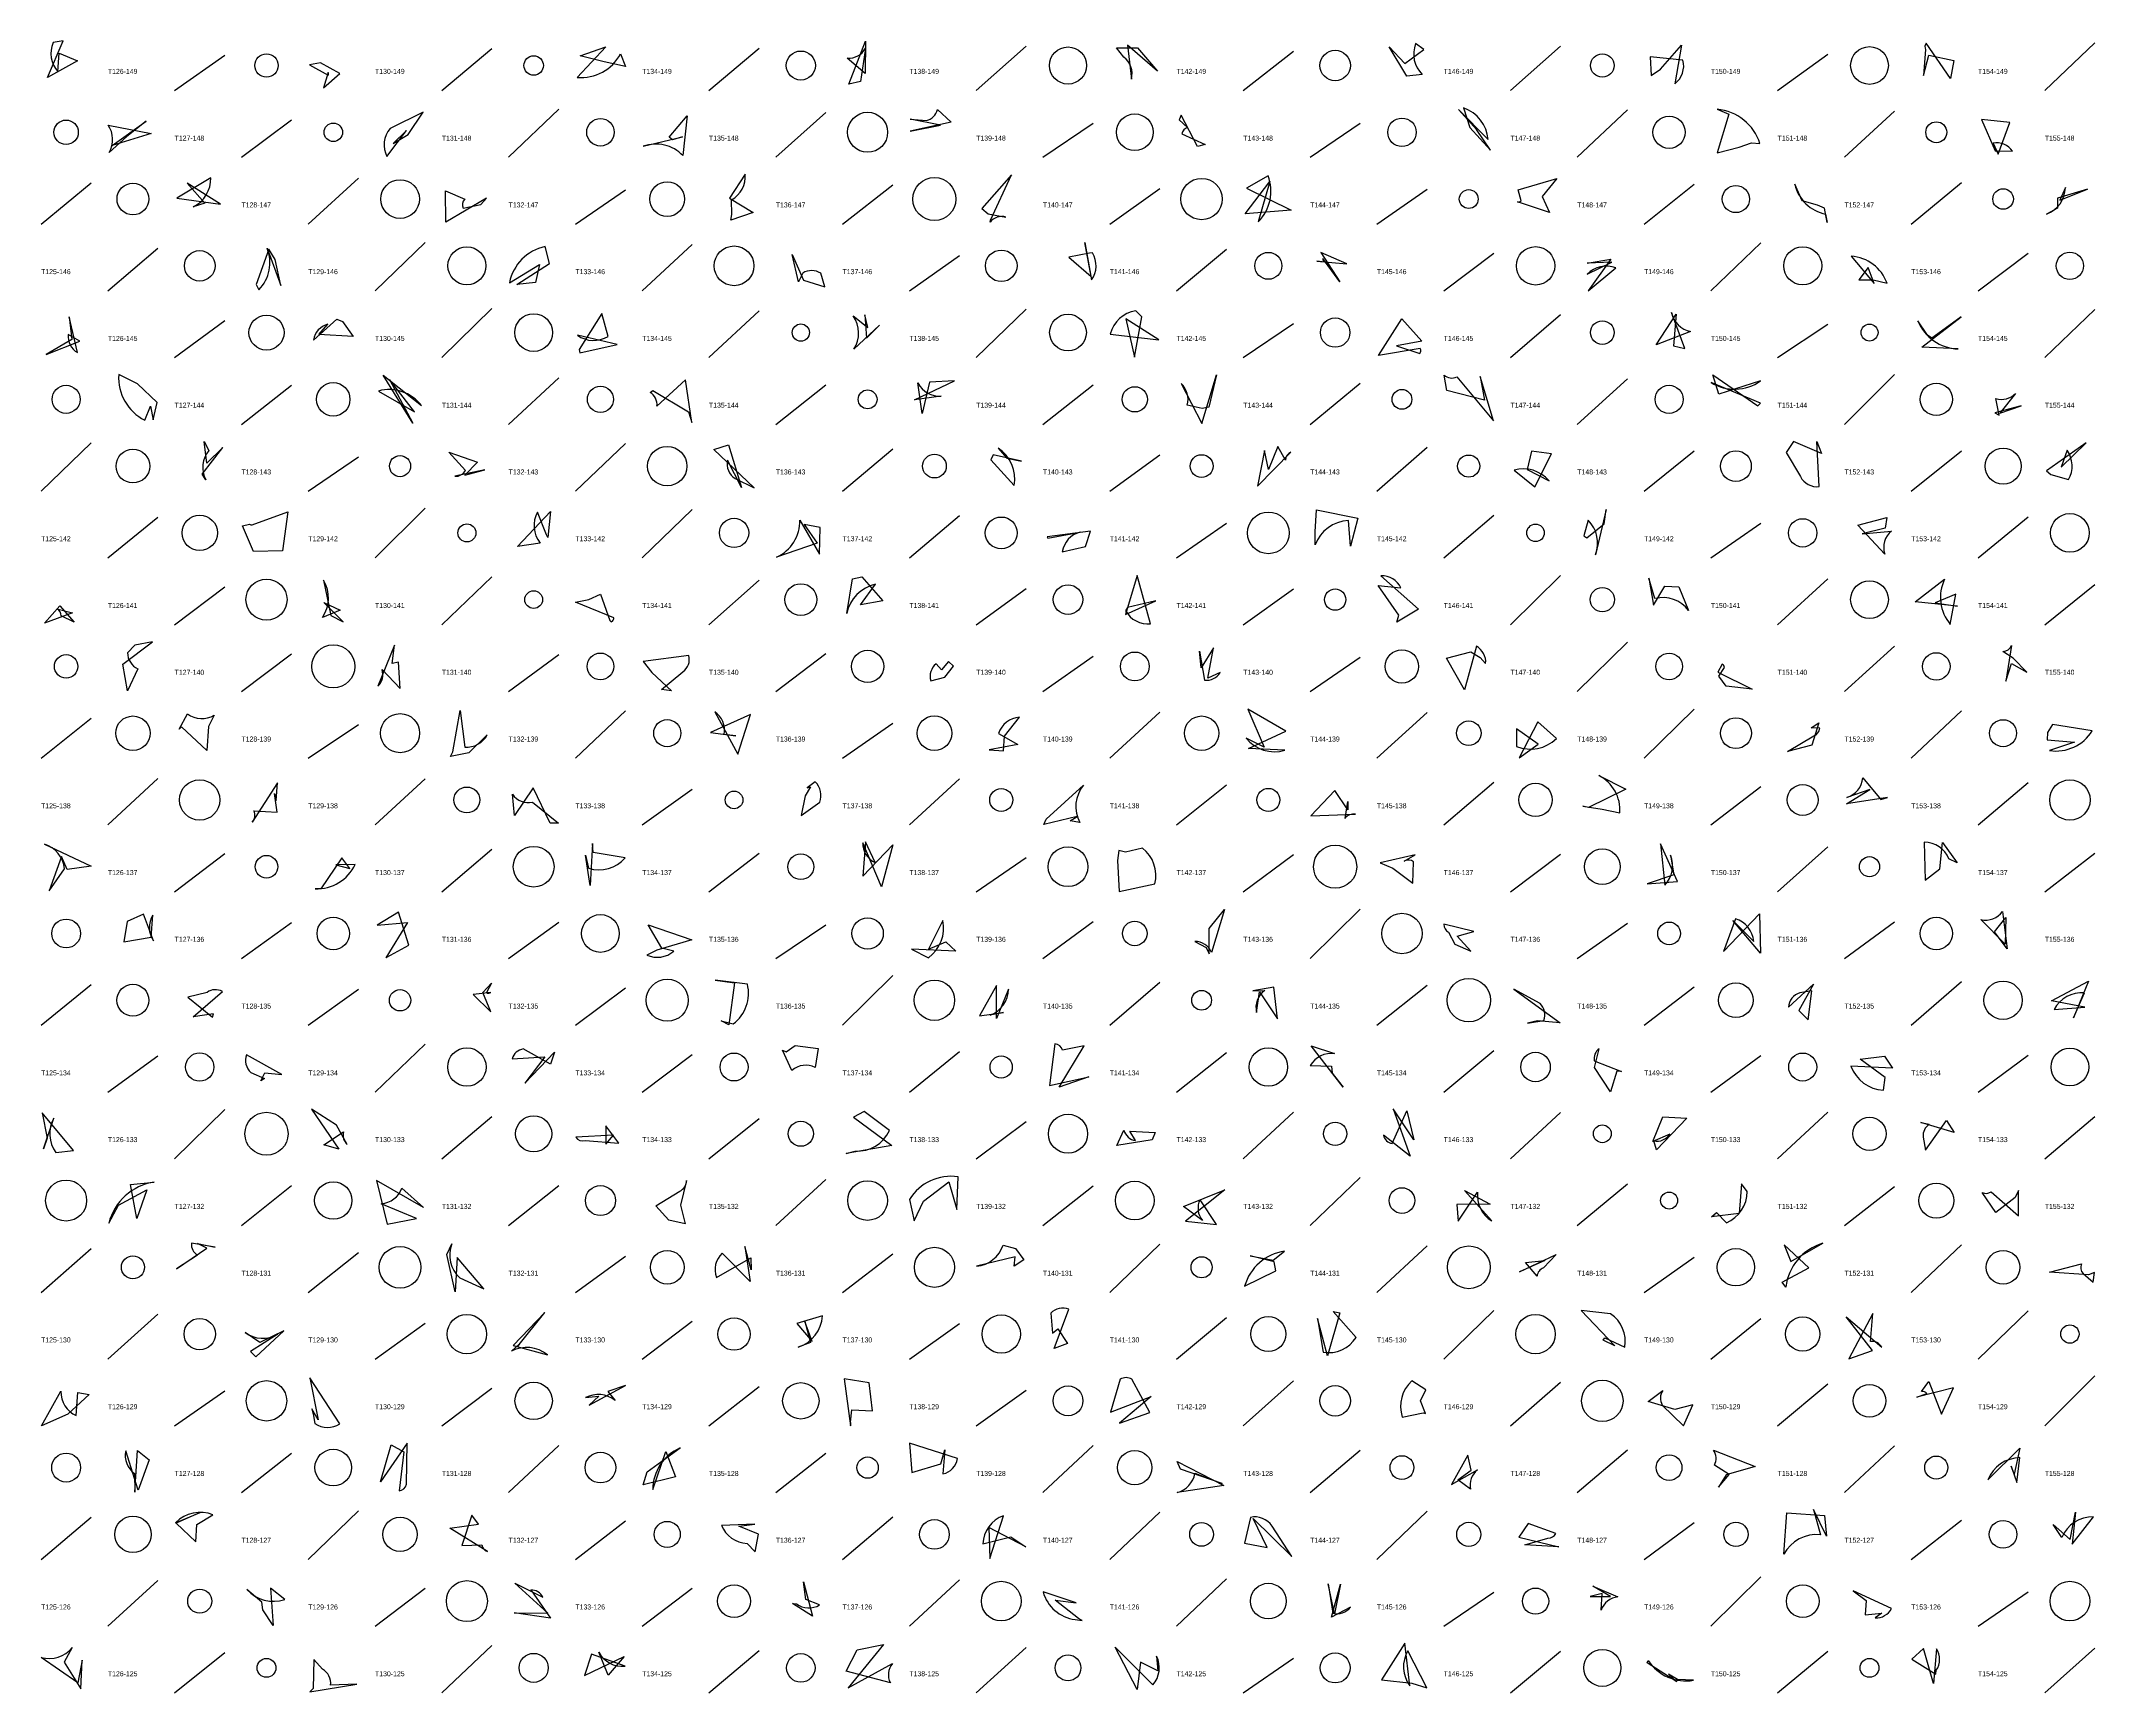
# Model space of a CAD drawing. Header units: millimetres. Extents: x -1 to 9990, y 0 to 15990.
# Drawn here: x 5000 to 6230, y 5000 to 5990 of the extents above; entities that cross this region are included whole.
import ezdxf

# ---------------------------------------------------------------- set-up
doc = ezdxf.new("R2010")
doc.units = ezdxf.units.MM
doc.layers.add('TEXT', color=3, linetype='Continuous')
doc.layers.add('WALL', color=1, linetype='Continuous')

msp = doc.modelspace()

# ---------------------------------------------------------------- linework, layer by layer
for points in [[(5003.9, 5967.8), (5013.2, 5989.7), (5007.3, 5988.7, 0.3), (5010, 5971.4), (5010.8, 5982.3), (5021.8, 5977.8)], [(5322.9, 5980.8), (5338.3, 5986.2), (5321.1, 5967.9, 0.3), (5347, 5981.9), (5349.9, 5974.4), (5337.3, 5977.3)], [(5493.8, 5989.6), (5493.6, 5970.3), (5482.8, 5979.5, 0.3), (5493.7, 5985.3), (5490.8, 5965.5), (5483.7, 5963.9)], [(5668.6, 5971.6), (5650.7, 5987.2), (5653, 5966.9, 0.3), (5648.4, 5980), (5644.1, 5985.6), (5656.7, 5985.6)], [(5816.8, 5976.3), (5828.1, 5984.6), (5823.2, 5988.1, 0.3), (5827.1, 5969.6), (5818, 5968.6), (5807.3, 5986.1)], [(5969.9, 5972.8), (5982.5, 5987.2), (5978.4, 5964, 0.3), (5983.3, 5978.3), (5963.6, 5980.2), (5964.2, 5969.1)], [(6145.6, 5978), (6143.5, 5967.2), (6129, 5988.4, 0.3), (6128.6, 5984.5), (6127.3, 5969.1), (6130.6, 5981.3)], [(5167.3, 5976.6), (5160.7, 5975.4), (5171.9, 5969.3, 0.3), (5171.9, 5970.9), (5169.2, 5961.6), (5178.9, 5970.2)], [(5062.9, 5941.7), (5051.3, 5932.4), (5040.7, 5922.9, 0.3), (5040.1, 5939.3), (5066, 5934.2), (5042.6, 5927)], [(5219.8, 5933.7), (5228.8, 5947.1), (5209, 5937.3, 0.3), (5207.1, 5920.5), (5218.9, 5936), (5210.8, 5928.3)], [(5376.1, 5932.1), (5386.9, 5944.9), (5384.4, 5921, 0.3), (5360.6, 5926.6), (5384.1, 5932.3), (5378.2, 5930.4)], [(5538.7, 5939.3), (5520.4, 5942.9), (5530.2, 5942.1, 0.3), (5536.8, 5948.6), (5545.1, 5941), (5520.5, 5935.7)], [(5682.7, 5945.3), (5681.6, 5942.4), (5686.6, 5937.9, 0.3), (5683.2, 5934), (5697.2, 5927.7), (5692.6, 5926.4)], [(5859.6, 5936.6), (5848.9, 5948.6), (5866.6, 5930.7, 0.3), (5851.9, 5949.6), (5855.6, 5937.9), (5868.1, 5924.2)], [(6017, 5926), (6024.4, 5928.7), (6029.4, 5928.2, 0.3), (6003.8, 5948.8), (6010.7, 5945.8), (6003.8, 5922.7)], [(6162.1, 5942.7), (6170.3, 5923.8), (6180.6, 5923.6, 0.3), (6169, 5928.5), (6172, 5921.9), (6179.1, 5940.8)], [(5087.4, 5904.5), (5098, 5892.6), (5091.1, 5890.4, 0.3), (5101.6, 5907.8), (5081.3, 5895.5), (5107.4, 5892)], [(5413.1, 5882.4), (5413.7, 5885.8), (5413.4, 5894.5, 0.3), (5421.7, 5909.9), (5412.3, 5895.5), (5426.5, 5886.9)], [(5563.3, 5889.3), (5567.2, 5886.1), (5577.8, 5884.2, 0.3), (5568.3, 5881.2), (5568.6, 5882.3), (5581.2, 5909.5)], [(5721.2, 5886.2), (5735.9, 5905.5), (5728.9, 5881.4, 0.3), (5734.8, 5909), (5721.8, 5901.6), (5748.6, 5888.3)], [(5899, 5896.6), (5903.3, 5886.9), (5884.1, 5893.3, 0.3), (5886.3, 5894), (5884.6, 5900.6), (5907.8, 5907.4)], [(5242.3, 5881.2), (5242.1, 5899.9), (5253.7, 5894.9, 0.3), (5252.7, 5889.6), (5263.3, 5891.8), (5266.7, 5895.6)], [(6063.8, 5891.4), (6054.6, 5893.9), (6050.3, 5903.9, 0.3), (6068.7, 5886), (6069.6, 5881), (6068, 5889.5)], [(6207.5, 5895.6), (6207.6, 5889.5), (6201.1, 5885.9, 0.3), (6212.3, 5901.9), (6209, 5894.3), (6225.5, 5901)], [(5628.9, 5848.5), (5625.1, 5868.9), (5629.1, 5846.6, 0.3), (5629.7, 5862.7), (5627.8, 5862.6), (5615.4, 5860.2)], [(5136.4, 5865), (5128.8, 5843.9), (5130.5, 5840.7, 0.3), (5135.3, 5865.5), (5143.6, 5843.2), (5140.2, 5858.8)], [(5285, 5843.8), (5304.5, 5856.3), (5301.9, 5866.5, 0.3), (5280.5, 5844.9), (5298.5, 5855.8), (5296.1, 5845.1)], [(5456.6, 5846.5), (5469.3, 5842.5), (5466.9, 5850.5, 0.3), (5456.1, 5850.6), (5453.7, 5845.5), (5449.8, 5861.7)], [(5766.5, 5863), (5777.8, 5845.4), (5767.6, 5859.3, 0.3), (5768.9, 5857.1), (5764, 5857.7), (5781.9, 5856.2)], [(5940.1, 5859), (5926.6, 5840.1), (5943.1, 5853.8, 0.3), (5925.9, 5850), (5940.7, 5857.1), (5926, 5856.5)], [(6088.7, 5846.6), (6097.1, 5846.7), (6105.5, 5844.6, 0.3), (6084.1, 5860.7), (6097.7, 5844.4), (6094.2, 5854)], [(5003.1, 5801.9), (5023.3, 5809.8), (5016.2, 5813.9, 0.3), (5021.8, 5803), (5016.8, 5824.4), (5018.4, 5810.8)], [(5186.9, 5812.7), (5166.4, 5813.9), (5171.8, 5820, 0.3), (5163.1, 5810.5), (5177.1, 5823.1), (5180.6, 5821.7)], [(5322.7, 5802.8), (5345.1, 5807.8), (5321.2, 5813.4, 0.3), (5339.6, 5812.7), (5335.8, 5826.5), (5322.2, 5804.8)], [(5494.4, 5811.7), (5502.2, 5819.4), (5486.8, 5805.1, 0.3), (5486.4, 5825), (5495.1, 5818.1), (5493.3, 5825.7)], [(5654.8, 5800.2), (5659.3, 5824.5), (5655.6, 5828.1, 0.3), (5640.3, 5814.1), (5669.3, 5810.6), (5649.7, 5823.3)], [(5826.9, 5809.9), (5811.7, 5807), (5825.8, 5802.5, 0.3), (5826, 5805.4), (5800.9, 5801.2), (5814.9, 5823.2)], [(5977.7, 5807), (5984.5, 5805.5), (5976.4, 5827, 0.3), (5987.9, 5815.6), (5967.2, 5807.6), (5979.2, 5826.1)], [(6132.4, 5811.6), (6129.7, 5813.4), (6124, 5822.1, 0.3), (6148.1, 5805.2), (6126.4, 5806.3), (6149.9, 5824.5)], [(5069.6, 5773.1), (5057.7, 5784.2), (5046.5, 5789.8, 0.3), (5062.1, 5762.5), (5065.6, 5771), (5067.2, 5762.8)], [(5222.6, 5760.7), (5204.8, 5789.5), (5227.8, 5771.4, 0.3), (5202, 5780), (5223.7, 5767.5), (5208.7, 5786.9)], [(5389.8, 5761.1), (5385.9, 5786.7), (5368.8, 5770.9, 0.3), (5364.7, 5779.2), (5366.3, 5780.3), (5387.7, 5767.5)], [(5532.1, 5785.2), (5527.6, 5766.6), (5525.1, 5784.8, 0.3), (5539.1, 5776.9), (5523.1, 5774.8), (5547, 5786.1)], [(5699.4, 5770.3), (5695.4, 5769.6), (5686.3, 5771.5, 0.3), (5682.7, 5784.5), (5695.1, 5760.5), (5703.9, 5789.6)], [(5864.4, 5774.5), (5841.8, 5780.3), (5840.2, 5789.5, 0.3), (5847.9, 5788.5), (5869.9, 5762.1), (5861.8, 5788.7)], [(6028.1, 5771.1), (6029.7, 5772.7), (6000.1, 5785.1, 0.3), (6029.7, 5786), (6004.8, 5778.1), (6001.2, 5789.7)], [(6170.1, 5767), (6172.7, 5765.5), (6170.6, 5775.6, 0.3), (6182.5, 5778.6), (6173, 5766.7), (6185.9, 5771.2)], [(5099.3, 5736.8), (5097.6, 5749.8), (5100.4, 5744.4, 0.3), (5098.6, 5726.8), (5096.4, 5730.1), (5108.9, 5746.1)], [(5411.7, 5747.8), (5419.5, 5722.2), (5411, 5738.6, 0.3), (5415.6, 5727.5), (5427, 5721.9), (5402.8, 5744.9)], [(5570.2, 5741.7), (5568.8, 5738.7), (5582.8, 5723.4, 0.3), (5573.1, 5745.8), (5578.4, 5739.7), (5587.2, 5737.9)], [(5732.6, 5744.3), (5728.4, 5723), (5748.5, 5743.3, 0.3), (5745.2, 5738.6), (5740.6, 5746.7), (5735.1, 5733)], [(6049.4, 5749.8), (6045, 5743.1), (6053.6, 5728.7, 0.3), (6064.9, 5722.7), (6063.5, 5749.8), (6066.3, 5742.5)], [(6201.1, 5732.1), (6203.6, 5729.9), (6214.1, 5726.9, 0.3), (6213.3, 5744.5), (6209.7, 5734.3), (6224.7, 5748.9)], [(5253.7, 5729.5), (5265.8, 5732.8), (5247.8, 5728.9, 0.3), (5254.1, 5732.4), (5244.2, 5743.3), (5261.3, 5737.4)], [(5892.5, 5743.9), (5890, 5732.9), (5903.1, 5726.2, 0.3), (5882.2, 5732.5), (5894.5, 5722.6), (5904.6, 5742.4)], [(5127.2, 5683.8), (5120.7, 5699.3), (5124.9, 5700.3, 0.3), (5126.5, 5699.9), (5147.7, 5707.7), (5144.5, 5684.2)], [(5303.5, 5692.2), (5302.6, 5693.8), (5297.3, 5707.5, 0.3), (5298.8, 5688.9), (5285.3, 5686.9), (5305.1, 5707.9)], [(5788.6, 5703.8), (5784.2, 5687), (5782.9, 5702.4, 0.3), (5763, 5687.8), (5763, 5695.6), (5763.8, 5708.9)], [(5936.1, 5700.4), (5937.2, 5709.1), (5930.9, 5681.9, 0.3), (5926.5, 5702.6), (5923.9, 5693.3), (5925.7, 5692.1)], [(5456.9, 5700), (5464.7, 5688.9), (5440.4, 5680.4, 0.3), (5454.4, 5702.7), (5466.1, 5682.2), (5466.6, 5698.2)], [(5602.5, 5692.7), (5603, 5691.8), (5622.2, 5695.4, 0.3), (5611.6, 5683.7), (5625.5, 5686.8), (5628.4, 5696.1)], [(6104.4, 5697.9), (6090.6, 5694.4), (6108.1, 5696.1, 0.3), (6104.1, 5682.3), (6088, 5699.7), (6105.3, 5704.2)], [(5169.4, 5653.3), (5179.1, 5648.7), (5168.5, 5644.3, 0.3), (5169.1, 5666.6), (5173.5, 5645.6), (5181, 5641.8)], [(5335.1, 5658.3), (5340.6, 5642.6), (5341.5, 5641.7, 0.3), (5343.1, 5644.2), (5320, 5653.4), (5328, 5655.1)], [(5504.2, 5654.2), (5490.7, 5651.8), (5499.8, 5664.2, 0.3), (5482.5, 5646.6), (5485.9, 5667.5), (5491.6, 5668.7)], [(5667.7, 5654.3), (5650.6, 5650.2), (5649.5, 5648.3, 0.3), (5664.4, 5640.6), (5656.5, 5669.5), (5649.5, 5646.1)], [(5813.2, 5645.7), (5800.7, 5663.4), (5814.4, 5662, 0.3), (5802.4, 5669.3), (5824.9, 5649.2), (5812, 5641.6)], [(5972.4, 5663.1), (5980.9, 5662.7), (5986.6, 5648.5, 0.3), (5966.5, 5655.7), (5962.8, 5667.8), (5965.6, 5651.6)], [(6147.7, 5651.1), (6122.3, 5653.7), (6140, 5667.3, 0.3), (6143.4, 5640.2), (6146.8, 5658.2), (6134.4, 5653.1)], [(5011.2, 5651.2), (5019.9, 5641.6), (5012, 5645.3, 0.3), (5009.5, 5649.5), (5018.9, 5647.1), (5002.1, 5641)], [(5066.7, 5629.8), (5056.1, 5627.8), (5051.8, 5623.2, 0.3), (5058, 5613.6), (5051.8, 5600.4), (5049, 5616.4)], [(5210.2, 5616.7), (5211.7, 5627.8), (5201.7, 5603.2, 0.3), (5204.2, 5613.1), (5215.1, 5601.8), (5214, 5617.6)], [(5377.5, 5600.4), (5371.6, 5601.1), (5384.4, 5611.8, 0.3), (5388, 5621.5), (5360.5, 5618), (5365.8, 5611.4)], [(5694.7, 5614.2), (5693.8, 5624.2), (5696.7, 5606.8, 0.3), (5706.2, 5611.4), (5698.8, 5607.9), (5702.1, 5626.1)], [(5856.2, 5623.7), (5861.9, 5620.3), (5865.1, 5616.7, 0.3), (5859.6, 5627.1), (5852.5, 5601), (5841.6, 5619.9)], [(6189.2, 5611.5), (6181, 5619.9), (6174.9, 5624, 0.3), (6180.1, 5627.5), (6176.6, 5606.2), (6180.1, 5616.8)], [(5543.5, 5618), (5539.3, 5613), (5536, 5616.6, 0.3), (5532.8, 5606.3), (5541.2, 5608.5), (5546.5, 5615.2)], [(6009.2, 5603.1), (6004.7, 5609.2), (6008.2, 5614.4, 0.3), (6006.7, 5616.3), (6004.2, 5611.6), (6024.7, 5601.3)], [(5084, 5578.8), (5082.6, 5577.5), (5087.7, 5586.5, 0.3), (5103.7, 5585.8), (5100.2, 5579), (5099.3, 5564.6)], [(5246.6, 5563.9), (5250.9, 5588.6), (5253.8, 5566.7, 0.3), (5267.2, 5574), (5256.1, 5563.2), (5245.1, 5561)], [(5400.9, 5575.4), (5416, 5573.4), (5409.1, 5574.3, 0.3), (5403.4, 5587.8), (5417.3, 5562.4), (5424.9, 5586.2)], [(5576.4, 5564.4), (5576.9, 5573.3), (5585.9, 5584.6, 0.3), (5573.4, 5574.9), (5584.9, 5568.2), (5567.7, 5565)], [(5722.6, 5589.4), (5732.4, 5566.7), (5721.6, 5572, 0.3), (5744.9, 5564.8), (5723, 5565.9), (5745.5, 5576.3)], [(5896.5, 5568.5), (5883.6, 5577.6), (5883.6, 5567.1, 0.3), (5907.5, 5571.8), (5896.3, 5581.8), (5885.1, 5560.3)], [(6060.5, 5567.8), (6045.8, 5564), (6061.6, 5573.4, 0.3), (6065.2, 5578), (6060, 5578.2), (6064.6, 5581.1)], [(6201.4, 5571), (6217.8, 5569.6), (6202.8, 5564.6, 0.3), (6228.4, 5576.4), (6204.5, 5580.1), (6201.5, 5575.5)], [(5923.4, 5531.3), (5934.9, 5529.4), (5945.5, 5527.2, 0.3), (5933, 5549.6), (5949.1, 5541.5), (5926.7, 5530.5)], [(6081.3, 5532.7), (6095.1, 5541.2), (6081.5, 5536.5, 0.3), (6091, 5548.2), (6101.8, 5535.3), (6105.7, 5536.5)], [(5140.7, 5534.7), (5141.6, 5545.3), (5126.4, 5521.7, 0.3), (5127.5, 5528.5), (5141.4, 5527.7), (5139.7, 5538.9)], [(5294.7, 5542.2), (5283.5, 5525.6), (5282.3, 5538.4, 0.3), (5294.3, 5533.6), (5309.8, 5521.1), (5304.9, 5521)], [(5457.6, 5537.5), (5455.2, 5525.6), (5466.3, 5533.7, 0.3), (5463.6, 5545.8), (5458.8, 5542.2), (5460.7, 5542.9)], [(5600.5, 5520.2), (5602, 5523.4), (5624.3, 5543.9, 0.3), (5622, 5521.5), (5616.2, 5522.5), (5620.5, 5525)], [(5774.8, 5540.6), (5760.4, 5525.4), (5787.2, 5526.4, 0.3), (5780.9, 5523.9), (5782.5, 5534.1), (5782.6, 5529.1)], [(5012.2, 5501.2), (5004.9, 5480.6), (5014.1, 5493.7, 0.3), (5002, 5508.5), (5029.9, 5495.3), (5015.7, 5493.4)], [(5180.1, 5500.3), (5167.6, 5481.8), (5164.1, 5481.7, 0.3), (5188.1, 5496.4), (5176.6, 5496.2), (5185, 5494)], [(5328.9, 5483.8), (5326, 5501.9), (5327.9, 5494.1, 0.3), (5349.8, 5500.3), (5330.7, 5503.5), (5330.3, 5508.9)], [(5510, 5508.2), (5503.3, 5482.9), (5492.1, 5509.4, 0.3), (5499.5, 5497.5), (5493.8, 5509.9), (5492.1, 5489.3)], [(5644.6, 5498.8), (5645.6, 5480.1), (5667, 5484.8, 0.3), (5659.6, 5506.1), (5649.4, 5503.8), (5645.4, 5504.7)], [(5809.6, 5494.2), (5821.5, 5485.2), (5822, 5497.9, 0.3), (5816.4, 5498.4), (5822.9, 5502.1), (5801.9, 5497.3)], [(5980, 5486.1), (5969.8, 5508.7), (5972.5, 5484, 0.3), (5975.8, 5501.9), (5977.9, 5490.1), (5961.9, 5484.8)], [(6138.8, 5509.5), (6147.5, 5497.4), (6142.6, 5499.8, 0.3), (6127.8, 5509.7), (6128.4, 5486.9), (6137.2, 5493.8)], [(5049.6, 5449.9), (5065.9, 5452.8), (5067, 5466, 0.3), (5067.3, 5450.6), (5061.4, 5466.6), (5051.6, 5462.2)], [(5201.2, 5459.9), (5219.5, 5461.6), (5206.4, 5440.5, 0.3), (5207, 5440.8), (5220.3, 5447.9), (5214.1, 5467.7)], [(5547.9, 5444.5), (5521.2, 5445.6), (5531.4, 5440.5, 0.3), (5540, 5462.8), (5531.4, 5445.5), (5541.9, 5450)], [(5699.6, 5458), (5708.7, 5469.3), (5701, 5443.7, 0.3), (5690.9, 5450.2), (5697.8, 5446.6), (5699.5, 5442.8)], [(6029.7, 5443.3), (6013.1, 5462.7), (6025.7, 5450.2, 0.3), (6014.8, 5463.8), (6007.5, 5444.3), (6029.2, 5466.8)], [(6176.7, 5464.6), (6176.2, 5448.6), (6161.7, 5463.3, 0.3), (6174.7, 5468.2), (6177.4, 5445.7), (6169.9, 5455.9)], [(5389.7, 5451.1), (5368.8, 5445), (5362.7, 5442.1, 0.3), (5378.9, 5444.5), (5371.8, 5446.2), (5363.6, 5460.2)], [(5848.1, 5453.3), (5858, 5456.2), (5840.1, 5460.5, 0.3), (5842.9, 5455.8), (5846.7, 5448.5), (5856.3, 5444.5)], [(5264.6, 5419.7), (5269.7, 5425.2), (5266.7, 5419.6, 0.3), (5269.4, 5419.7), (5258.7, 5418.4), (5269.4, 5408.1)], [(5411.8, 5400.2), (5407.2, 5402.6), (5414.5, 5400.8, 0.3), (5423, 5424.7), (5403.6, 5427), (5415.2, 5425.4)], [(6058.2, 5403.2), (6060.5, 5420.7), (6053.2, 5419.5, 0.3), (6046.5, 5410.8), (6061.4, 5424.6), (6052.6, 5408.8)], [(6226.2, 5426.4), (6217.2, 5404.5), (6223.7, 5419.5, 0.3), (6205.5, 5409.4), (6223.9, 5410.8), (6203.9, 5414.7)], [(5103.2, 5406.9), (5091.1, 5405), (5108.6, 5420.2, 0.3), (5099.4, 5419.7), (5087.8, 5416.8), (5102.6, 5404.9)], [(5562, 5405.7), (5576.4, 5407.7), (5568.3, 5406, 0.3), (5579.4, 5421.6), (5572.1, 5404), (5572.1, 5423.8)], [(5738.2, 5422.8), (5725.7, 5420.6), (5732.8, 5420.9, 0.3), (5727.9, 5407.6), (5729.6, 5420), (5740.4, 5403.9)], [(5896.1, 5402.7), (5890.1, 5401.3), (5899.9, 5402.9, 0.3), (5897.7, 5413), (5882, 5421.7), (5909.7, 5401.4)], [(5451.6, 5387.8), (5465.3, 5386.1), (5463.5, 5374.8, 0.3), (5449.7, 5373), (5444.1, 5385), (5446.3, 5384.1)], [(5609.7, 5363), (5624.6, 5387.6), (5611.7, 5385.1, 0.3), (5607.2, 5388.9), (5604, 5363.9), (5627.4, 5369.2)], [(5779.8, 5362.9), (5760.7, 5387.6), (5774.7, 5383, 0.3), (5760.1, 5375.9), (5772.8, 5375.6), (5773.2, 5371.4)], [(5134.1, 5371.5), (5144.1, 5370.6), (5123, 5382.3, 0.3), (5125.6, 5371.7), (5133.8, 5368.1), (5131.7, 5366.7)], [(5307.4, 5383.9), (5305.1, 5376.7), (5288.8, 5385.8, 0.3), (5282.2, 5379.9), (5301.7, 5381.1), (5289.8, 5365.4)], [(5939.9, 5360.1), (5930.4, 5374.7), (5933.1, 5385.9, 0.3), (5930.2, 5378.7), (5946.5, 5372.3), (5943.7, 5372.5)], [(6103.9, 5381.4), (6108.7, 5374.3), (6083.9, 5375.5, 0.3), (6103.3, 5361.1), (6104.3, 5368.8), (6089.4, 5379.7)], [(5003.7, 5332.4), (5001.5, 5326), (5007.7, 5344.4, 0.3), (5008.9, 5323.7), (5019.5, 5324.9), (5000.6, 5347.6)], [(5178.3, 5325.8), (5169.4, 5328.3), (5181.2, 5336.1, 0.3), (5183.4, 5328.5), (5177, 5340.2), (5161.9, 5349.7)], [(5338.2, 5328.7), (5342.9, 5334.2), (5320.2, 5332.9, 0.3), (5325.8, 5330.9), (5346.1, 5329.4), (5338.3, 5339.7)], [(5509.4, 5327.9), (5482.2, 5323.1), (5487.5, 5324.6, 0.3), (5508.1, 5336.9), (5493, 5348.4), (5486.6, 5345)], [(5809.7, 5350), (5820, 5321.5), (5803.9, 5334.1, 0.3), (5809.1, 5329.1), (5818, 5348.8), (5822.2, 5331.3)], [(5985.7, 5344.4), (5967.5, 5325.3), (5965.9, 5330.7, 0.3), (5975.5, 5334.8), (5965.2, 5330.3), (5971.2, 5345.1)], [(6145.8, 5335.7), (6125.8, 5341.8), (6130.8, 5340.7, 0.3), (6127.2, 5333), (6128.5, 5325.1), (6141.1, 5342.9)], [(5665.4, 5331.3), (5644.2, 5328), (5648.5, 5337.2, 0.3), (5655.5, 5330.9), (5652, 5336.5), (5667.3, 5335.7)], [(5057.3, 5284.3), (5053.5, 5304.7), (5067.8, 5306.1, 0.3), (5040.5, 5281.4), (5046.3, 5292.3), (5063.3, 5301.5)], [(5207.3, 5280.9), (5224.8, 5284.3), (5203.7, 5293.1, 0.3), (5216.1, 5302.5), (5229, 5290.9), (5200.8, 5307.1)], [(5376, 5283.2), (5368.2, 5291.8), (5382.5, 5300.6, 0.3), (5386.5, 5307.1), (5383, 5292.2), (5385.7, 5281.1)], [(5543.7, 5306.2), (5548.4, 5289.7), (5549.2, 5309.2, 0.3), (5520.1, 5295.7), (5522.8, 5282.9), (5528.5, 5294.6)], [(5685.3, 5282.6), (5703.9, 5280.7), (5694.1, 5295.5, 0.3), (5695.5, 5283.1), (5684.1, 5291.5), (5709, 5301.4)], [(6000.4, 5285.3), (6003.3, 5287.9), (6009.3, 5281.7, 0.3), (6021.8, 5300.4), (6018.3, 5305), (6017, 5287.3)], [(5847.9, 5292.6), (5848.6, 5282.6), (5860.3, 5300.1, 0.3), (5868.8, 5282.8), (5852.5, 5301), (5867.9, 5292.8)], [(6182.2, 5296.9), (6170.7, 5287.9), (6162.5, 5299.9, 0.3), (6167.8, 5300.2), (6184.3, 5285.9), (6184.3, 5301.1)], [(5093.6, 5269.2), (5104.2, 5267), (5090.1, 5269.5, 0.3), (5093.7, 5262.3), (5081.2, 5254), (5099.3, 5266.4)], [(5247.9, 5240.4), (5242.9, 5262.7), (5245.9, 5269.1, 0.3), (5250.7, 5248.6), (5265.2, 5242.2), (5249.1, 5260.9)], [(5421.5, 5267.5), (5424.7, 5246.4), (5407.9, 5263.4, 0.3), (5404.4, 5248.9), (5425, 5260.6), (5425.3, 5253.4)], [(5582.8, 5255.6), (5583.3, 5261.2), (5560.3, 5255.7, 0.3), (5576.1, 5268.2), (5583.6, 5266.3), (5588.6, 5259.5)], [(5724, 5261.9), (5737.9, 5259.2), (5744.7, 5264.6, 0.3), (5720.8, 5243.7), (5739.4, 5252.9), (5738.5, 5258.2)], [(6043.9, 5268.4), (6047.8, 5258.4), (6067, 5269.4, 0.3), (6044.9, 5243.1), (6042.7, 5246.1), (6058.6, 5254.6)], [(5885.4, 5252.3), (5907.4, 5262.6), (5899.8, 5254.6, 0.3), (5895.9, 5249.6), (5888.9, 5257.8), (5900.6, 5259.1)], [(6226.2, 5250.4), (6202.7, 5252.1), (6221.9, 5257, 0.3), (6222.9, 5251.3), (6228.9, 5246.1), (6229.7, 5251.8)], [(5301.6, 5228), (5282.7, 5208.2), (5303.2, 5202.6, 0.3), (5281.7, 5204.7), (5286.5, 5209.2), (5285.5, 5207.8)], [(5614.8, 5209.4), (5606.8, 5206.3), (5615.5, 5230, 0.3), (5604.7, 5227.5), (5605.7, 5215.5), (5608.9, 5218.2)], [(5770.4, 5201.9), (5764.5, 5224.4), (5767.9, 5204.1, 0.3), (5787.5, 5213), (5773.9, 5228.6), (5777.8, 5227.8)], [(5935.5, 5211.3), (5936.5, 5212.7), (5948.4, 5207.2, 0.3), (5939.9, 5227.1), (5922.3, 5229.2), (5942.4, 5208)], [(5145.4, 5216.9), (5131.1, 5209.9), (5122.2, 5215.9, 0.3), (5141.8, 5214.9), (5125.5, 5204.6), (5128.6, 5201.3)], [(5457.4, 5222.5), (5460.7, 5210), (5453.5, 5207.1, 0.3), (5468, 5226), (5452.6, 5221.4), (5461.7, 5210.5)], [(6096.8, 5205.1), (6081.1, 5225.3), (6102.3, 5207.2, 0.3), (6095.6, 5210.6), (6096.9, 5227.3), (6082.6, 5200.1)], [(5016, 5167), (5000.3, 5160.1), (5011.8, 5180.8, 0.3), (5021.1, 5166.2), (5022, 5179.9), (5028.8, 5178.7)], [(5162.2, 5170.3), (5162.9, 5167.3), (5163.9, 5161.4, 0.3), (5179, 5161.2), (5161, 5188.8), (5166, 5163.7)], [(5349.9, 5184.1), (5339.5, 5180.6), (5343.8, 5175.2, 0.3), (5326, 5176.9), (5334.1, 5177.8), (5328.2, 5172.4)], [(5496, 5185.8), (5481, 5188.2), (5484.7, 5160.1, 0.3), (5484.7, 5162.3), (5485.6, 5169.6), (5498, 5169.1)], [(5645.9, 5161.6), (5664.1, 5168.1), (5653.2, 5187.9, 0.3), (5646.3, 5187.9), (5640.4, 5168.3), (5664.9, 5177.5)], [(5826.2, 5175.1), (5829.2, 5181.5), (5821, 5187, 0.3), (5815.2, 5165.3), (5827.7, 5167.8), (5829, 5167.5)], [(5978.4, 5169.9), (5962.5, 5174.7), (5971.2, 5181.2, 0.3), (5970.9, 5172.5), (5983.7, 5160.1), (5989.2, 5172.6)], [(6145.4, 5182.8), (6123.3, 5177.2), (6129.4, 5179.3, 0.3), (6126.1, 5180.6), (6130.5, 5186.5), (6138.1, 5167)], [(5064.8, 5139.6), (5058.2, 5121.5), (5050.7, 5145, 0.3), (5055.9, 5131.5), (5056.2, 5120.2), (5057.8, 5145.2)], [(5209.7, 5148.6), (5217.2, 5144.5), (5214.4, 5121, 0.3), (5218.9, 5125), (5219.3, 5149.6), (5203.2, 5126.4)], [(5360.5, 5124.6), (5362.9, 5132.4), (5382.8, 5146.8, 0.3), (5366.3, 5121.8), (5374.1, 5144.7), (5379.9, 5129.5)], [(5538.9, 5137.2), (5541.2, 5145.7), (5540.1, 5131.2, 0.3), (5548.9, 5140.4), (5520.1, 5149.7), (5521.4, 5132)], [(5854.5, 5142.4), (5844.6, 5124.9), (5860.3, 5133.7, 0.3), (5856.1, 5122), (5848.4, 5127.6), (5856.4, 5133.5)], [(6004.5, 5123.2), (6011, 5130.8), (6002.1, 5136.5, 0.3), (6001.5, 5145.5), (6026.5, 5135.6), (6009.2, 5130.6)], [(6179.9, 5135.8), (6183.3, 5126), (6185.1, 5141, 0.3), (6165.9, 5127.7), (6185, 5146.6), (6181.7, 5131.1)], [(5680.3, 5138.6), (5708.3, 5124.3), (5680.3, 5120.1, 0.3), (5691, 5131.6), (5707.3, 5125.4), (5682.4, 5134.1)], [(5092.7, 5090.6), (5093.2, 5101), (5102.9, 5106.7, 0.3), (5080.6, 5102), (5095.3, 5108.2), (5080.9, 5101.7)], [(5258, 5106.6), (5252, 5088.3), (5263.9, 5088.8, 0.3), (5267.3, 5084.7), (5244.7, 5098.8), (5262, 5101.2)], [(5567.6, 5099.1), (5568.2, 5080.5), (5576.3, 5106.2, 0.3), (5564, 5089.3), (5580.8, 5093.5), (5589.7, 5087.5)], [(5725.9, 5104.5), (5749, 5081.7), (5737.2, 5100, 0.3), (5724.2, 5105.2), (5720.8, 5089.8), (5734.2, 5087.1)], [(6069.2, 5094), (6061.5, 5109.9), (6065.6, 5094.8, 0.3), (6043.7, 5083.1), (6045.4, 5108), (6068, 5106.4)], [(6218.3, 5108.4), (6216.3, 5089.1), (6229.1, 5105.6, 0.3), (6210.2, 5093.2), (6204.9, 5101), (6215.1, 5092)], [(5417.8, 5100), (5427.4, 5101.2), (5407.5, 5100.4, 0.3), (5422.8, 5089.6), (5427.6, 5084.5), (5429.7, 5095.2)], [(5909, 5087.6), (5888.6, 5088.7), (5902.4, 5092.8, 0.3), (5907.2, 5095.6), (5890.6, 5101.5), (5884.9, 5093.3)], [(5132.9, 5049.7), (5132.2, 5054.3), (5123.3, 5062, 0.3), (5145.9, 5056), (5137.4, 5062.8), (5139, 5040.5)], [(5303.4, 5047.7), (5283.7, 5065.8), (5300.5, 5057.3, 0.3), (5293.3, 5061.7), (5305.1, 5044.8), (5283.4, 5047.9)], [(5461.9, 5046), (5450, 5053.6), (5452.4, 5053.4, 0.3), (5466.2, 5052.7), (5457.9, 5056), (5456.5, 5066.6)], [(5607.4, 5055.6), (5619.9, 5054), (5600.1, 5060.5, 0.3), (5619.2, 5043.9), (5623.5, 5043.3), (5621.3, 5044.6)], [(5774.6, 5047.4), (5770.8, 5065.4), (5773.7, 5047.7, 0.3), (5784.1, 5051.4), (5772.8, 5045.4), (5778.1, 5065.1)], [(5939.8, 5057.7), (5929.3, 5063.9), (5944.3, 5057.5, 0.3), (5934.3, 5049.6), (5934.9, 5059.5), (5927.8, 5057.8)], [(6092.5, 5046.7), (6102.3, 5047.8), (6098.4, 5045, 0.3), (6108.1, 5050.5), (6085.2, 5061.1), (6093, 5055.3)], [(5024.6, 5019.7), (5022.1, 5006.1), (5000.1, 5021.3, 0.3), (5018.7, 5027.2), (5013.9, 5018.5), (5023.8, 5002.4)], [(5161, 5000.7), (5189.1, 5005.3), (5173.4, 5004.6, 0.3), (5168.5, 5014.3), (5163.3, 5020.1), (5162.9, 5002.6)], [(5349.1, 5021.8), (5339.7, 5010.7), (5334, 5024.5, 0.3), (5349.7, 5016), (5329.7, 5023.3), (5325.5, 5010.4)], [(5504.5, 5029.1), (5483.4, 5003.1), (5509.8, 5017.6, 0.3), (5508.6, 5006.1), (5482.2, 5013.1), (5488.8, 5025.9)], [(5656.4, 5002), (5643.3, 5027.4), (5665.8, 5004.8, 0.3), (5668.1, 5022.1), (5668.7, 5013.2), (5658.4, 5018.5)], [(5821, 5005.8), (5829.8, 5003), (5818.5, 5025.3, 0.3), (5819.7, 5004.3), (5816.7, 5029.8), (5802.8, 5007.9)], [(5979.6, 5006.6), (5961.9, 5018.1), (5962.5, 5019.5, 0.3), (5989.6, 5007.6), (5980.1, 5008), (5974.6, 5011.3)], [(6120.3, 5020.2), (6134.7, 5011.3), (6135, 5013.6, 0.3), (6135.1, 5026.5), (6133.3, 5005.7), (6127.4, 5026.7)]]:
    msp.add_lwpolyline(points, format="xyb", close=True)
for centre, radius in [((5135, 5975), 7.01), ((5295, 5975), 5.82), ((5455, 5975), 8.69), ((5615, 5975), 11.1), ((5775, 5975), 9.1), ((5935, 5975), 7.02), ((6095, 5975), 11.3), ((5015, 5935), 7.31), ((5335, 5935), 8.24), ((5495, 5935), 12), ((5655, 5935), 11), ((5815, 5935), 8.53), ((5975, 5935), 9.66), ((6135, 5935), 6.26), ((5175, 5935), 5.55), ((5055, 5895), 9.53), ((5215, 5895), 11.6), ((5375, 5895), 10.4), ((5535, 5895), 12.9), ((5695, 5895), 12.4), ((5855, 5895), 5.65), ((6015, 5895), 8.15), ((6175, 5895), 6.15), ((5095, 5855), 9.16), ((5255, 5855), 11.4), ((5415, 5855), 11.9), ((5575, 5855), 9.46), ((5735, 5855), 8.07), ((5895, 5855), 11.5), ((6055, 5855), 11.4), ((6215, 5855), 8.15), ((5135, 5815), 10.5), ((5295, 5815), 11.3), ((5455, 5815), 5.16), ((5615, 5815), 11), ((5775, 5815), 8.8), ((5935, 5815), 7.06), ((6095, 5815), 5.09), ((5015, 5775), 8.4), ((5175, 5775), 10), ((5335, 5775), 7.82), ((5655, 5775), 7.57), ((5975, 5775), 8.43), ((6135, 5775), 9.68), ((5495, 5775), 5.65), ((5815, 5775), 5.92), ((5055, 5735), 10.1), ((5375, 5735), 11.8), ((6015, 5735), 9.23), ((6175, 5735), 10.8), ((5215, 5735), 6.33), ((5535, 5735), 7.1), ((5695, 5735), 6.85), ((5855, 5735), 6.65), ((5735, 5695), 12.5), ((5095, 5695), 10.6), ((5255, 5695), 5.42), ((5415, 5695), 8.77), ((5575, 5695), 9.51), ((5895, 5695), 5.23), ((6055, 5695), 8.51), ((6215, 5695), 11.6), ((5135, 5655), 12.3), ((5295, 5655), 5.3), ((5455, 5655), 9.55), ((5615, 5655), 8.88), ((5775, 5655), 6.38), ((5935, 5655), 7.26), ((6095, 5655), 11.3), ((5015, 5615), 7.04), ((5175, 5615), 12.9), ((5335, 5615), 8), ((5495, 5615), 9.65), ((5655, 5615), 8.63), ((5815, 5615), 9.99), ((5975, 5615), 7.99), ((6135, 5615), 8.22), ((5055, 5575), 10.3), ((5215, 5575), 11.7), ((5535, 5575), 10.4), ((5695, 5575), 10.3), ((6015, 5575), 9.25), ((5375, 5575), 8.12), ((5855, 5575), 7.35), ((6175, 5575), 8.09), ((5095, 5535), 12.1), ((5255, 5535), 7.75), ((5415, 5535), 5.29), ((5575, 5535), 6.89), ((5735, 5535), 6.9), ((5895, 5535), 10), ((6055, 5535), 9.28), ((6215, 5535), 12.1), ((5135, 5495), 6.77), ((5295, 5495), 12.2), ((5455, 5495), 7.72), ((5615, 5495), 11.9), ((5775, 5495), 12.9), ((5935, 5495), 10.7), ((6095, 5495), 6.04), ((5015, 5455), 8.6), ((5175, 5455), 9.74), ((5335, 5455), 11.3), ((5495, 5455), 9.4), ((5655, 5455), 7.33), ((5815, 5455), 12.1), ((5975, 5455), 6.83), ((6135, 5455), 9.71), ((5055, 5415), 9.55), ((5375, 5415), 12.6), ((5535, 5415), 12.1), ((5855, 5415), 13), ((6015, 5415), 10.4), ((6175, 5415), 11.5), ((5215, 5415), 6.39), ((5695, 5415), 5.93), ((5095, 5375), 8.47), ((5255, 5375), 11.5), ((5415, 5375), 8.37), ((5575, 5375), 6.66), ((5735, 5375), 11.5), ((5895, 5375), 8.84), ((6055, 5375), 8.39), ((6215, 5375), 11.3), ((5135, 5335), 12.9), ((5295, 5335), 10.8), ((5455, 5335), 7.49), ((5615, 5335), 11.7), ((5775, 5335), 6.98), ((5935, 5335), 5.34), ((6095, 5335), 9.94), ((5015, 5295), 12.3), ((5175, 5295), 11.2), ((5335, 5295), 9.02), ((5495, 5295), 11.9), ((5655, 5295), 11.6), ((5815, 5295), 7.71), ((6135, 5295), 10.5), ((5975, 5295), 5.07), ((5215, 5255), 12.5), ((5375, 5255), 10.1), ((5535, 5255), 12), ((5855, 5255), 12.8), ((6015, 5255), 11.2), ((6175, 5255), 10.1), ((5055, 5255), 6.89), ((5695, 5255), 6.33), ((5095, 5215), 9.37), ((5255, 5215), 11.8), ((5415, 5215), 9.71), ((5575, 5215), 11.5), ((5735, 5215), 10.5), ((5895, 5215), 11.8), ((6055, 5215), 10.3), ((6215, 5215), 5.48), ((5135, 5175), 12.1), ((5295, 5175), 11.2), ((5455, 5175), 10.9), ((5615, 5175), 8.94), ((5775, 5175), 9.09), ((5935, 5175), 12.4), ((6095, 5175), 9.84), ((5015, 5135), 8.65), ((5175, 5135), 11), ((5335, 5135), 9.21), ((5655, 5135), 10.3), ((5815, 5135), 7.12), ((5975, 5135), 7.7), ((6135, 5135), 6.93), ((5495, 5135), 6.38), ((5055, 5095), 10.9), ((5215, 5095), 10.3), ((5375, 5095), 7.81), ((5535, 5095), 8.89), ((5695, 5095), 7.12), ((5855, 5095), 7.23), ((6015, 5095), 7.28), ((6175, 5095), 8.28), ((5095, 5055), 7.2), ((5255, 5055), 12.3), ((5415, 5055), 9.84), ((5575, 5055), 11.9), ((5735, 5055), 10.7), ((5895, 5055), 7.86), ((6055, 5055), 9.8), ((6215, 5055), 11.9), ((5135, 5015), 5.65), ((5295, 5015), 8.71), ((5455, 5015), 8.53), ((5615, 5015), 7.74), ((5775, 5015), 8.99), ((5935, 5015), 11.1), ((6095, 5015), 5.65)]:
    msp.add_circle(centre, radius)
at = {"layer": 'WALL'}
for p, q in [((5080, 5960), (5110, 5981.2)), ((5240, 5960), (5270, 5985.2)), ((5400, 5960), (5430, 5985.3)), ((5560, 5960), (5590, 5986.5)), ((5720, 5960), (5750, 5983.5)), ((5880, 5960), (5910, 5986.5)), ((6040, 5960), (6070, 5981.8)), ((6200, 5960), (6230, 5988.6)), ((5120, 5920), (5150, 5942.5)), ((5280, 5920), (5310, 5948.8)), ((5440, 5920), (5470, 5946.9)), ((5920, 5920), (5950, 5948.4)), ((6080, 5920), (6110, 5947.7)), ((5600, 5920), (5630, 5940.5)), ((5760, 5920), (5790, 5940.5)), ((5000, 5880), (5030, 5904.8)), ((5160, 5880), (5190, 5907.6)), ((6120, 5880), (6150, 5904.9)), ((5320, 5880), (5350, 5900.5)), ((5480, 5880), (5510, 5903.6)), ((5640, 5880), (5670, 5901.4)), ((5800, 5880), (5830, 5901)), ((5960, 5880), (5990, 5904)), ((5200, 5840), (5230, 5868.9)), ((5360, 5840), (5390, 5867.7)), ((6000, 5840), (6030, 5868.8)), ((5040, 5840), (5070, 5865.5)), ((5520, 5840), (5550, 5861.1)), ((5680, 5840), (5710, 5865)), ((5840, 5840), (5870, 5862.6)), ((6160, 5840), (6190, 5862.6)), ((5080, 5800), (5110, 5822.3)), ((5240, 5800), (5270, 5829.4)), ((5400, 5800), (5430, 5828.1)), ((5560, 5800), (5590, 5829)), ((5720, 5800), (5750, 5820.4)), ((5880, 5800), (5910, 5825.8)), ((6040, 5800), (6070, 5820.1)), ((6200, 5800), (6230, 5828.9)), ((5120, 5760), (5150, 5783.5)), ((5280, 5760), (5310, 5787.8)), ((5440, 5760), (5470, 5783.7)), ((5600, 5760), (5630, 5783.6)), ((5760, 5760), (5790, 5784.7)), ((5920, 5760), (5950, 5787.2)), ((6080, 5760), (6110, 5789.9)), ((5000, 5720), (5030, 5748.9)), ((5320, 5720), (5350, 5748.6)), ((5480, 5720), (5510, 5745.3)), ((5800, 5720), (5830, 5746.4)), ((6120, 5720), (6150, 5744.2)), ((5160, 5720), (5190, 5740.5)), ((5640, 5720), (5670, 5741.7)), ((5960, 5720), (5990, 5744.1)), ((5200, 5680), (5230, 5709.8)), ((5360, 5680), (5390, 5709.1)), ((5040, 5680), (5070, 5704.5)), ((5520, 5680), (5550, 5705.5)), ((5680, 5680), (5710, 5700.8)), ((5840, 5680), (5870, 5705.7)), ((6000, 5680), (6030, 5700.8)), ((6160, 5680), (6190, 5704.6)), ((5080, 5640), (5110, 5662.6)), ((5240, 5640), (5270, 5668.6)), ((5400, 5640), (5430, 5666.6)), ((5560, 5640), (5590, 5661.7)), ((5720, 5640), (5750, 5661.4)), ((5880, 5640), (5910, 5669.5)), ((6040, 5640), (6070, 5667.5)), ((6200, 5640), (6230, 5664.1)), ((5120, 5600), (5150, 5622.6)), ((5280, 5600), (5310, 5622.2)), ((5440, 5600), (5470, 5622.7)), ((5600, 5600), (5630, 5621.2)), ((5920, 5600), (5950, 5629.5)), ((6080, 5600), (6110, 5627.1)), ((5760, 5600), (5790, 5620.6)), ((5320, 5560), (5350, 5588.3)), ((5640, 5560), (5670, 5587.5)), ((5800, 5560), (5830, 5587.3)), ((5960, 5560), (5990, 5589.4)), ((6120, 5560), (6150, 5588.4)), ((5000, 5560), (5030, 5583.9)), ((5160, 5560), (5190, 5580.2)), ((5480, 5560), (5510, 5581)), ((5040, 5520), (5070, 5547.8)), ((5200, 5520), (5230, 5547.6)), ((5520, 5520), (5550, 5547.6)), ((5360, 5520), (5390, 5541.5)), ((5680, 5520), (5710, 5544.1)), ((5840, 5520), (5870, 5545.6)), ((6000, 5520), (6030, 5543)), ((6160, 5520), (6190, 5545.4)), ((5080, 5480), (5110, 5502.9)), ((5240, 5480), (5270, 5505.6)), ((5400, 5480), (5430, 5503.2)), ((5560, 5480), (5590, 5500.5)), ((5720, 5480), (5750, 5502.3)), ((5880, 5480), (5910, 5502.5)), ((6040, 5480), (6070, 5506.9)), ((6200, 5480), (6230, 5503.1)), ((5120, 5440), (5150, 5461.6)), ((5280, 5440), (5310, 5461.7)), ((5600, 5440), (5630, 5462.1)), ((5760, 5440), (5790, 5469.6)), ((5920, 5440), (5950, 5461.2)), ((6080, 5440), (6110, 5461.9)), ((5440, 5440), (5470, 5460.1)), ((5000, 5400), (5030, 5424.4)), ((5480, 5400), (5510, 5429.9)), ((5640, 5400), (5670, 5425.9)), ((6120, 5400), (6150, 5426.2)), ((5160, 5400), (5190, 5421.6)), ((5320, 5400), (5350, 5422.4)), ((5800, 5400), (5830, 5424.1)), ((5960, 5400), (5990, 5423)), ((5200, 5360), (5230, 5388.7)), ((5040, 5360), (5070, 5381.7)), ((5360, 5360), (5390, 5382.5)), ((5520, 5360), (5550, 5384.2)), ((5680, 5360), (5710, 5383.6)), ((5840, 5360), (5870, 5384.9)), ((6000, 5360), (6030, 5381.8)), ((6160, 5360), (6190, 5382)), ((5080, 5320), (5110, 5349.5)), ((5240, 5320), (5270, 5345.3)), ((5400, 5320), (5430, 5344.1)), ((5560, 5320), (5590, 5342.3)), ((5720, 5320), (5750, 5347.9)), ((5880, 5320), (5910, 5347.8)), ((6040, 5320), (6070, 5347.9)), ((6200, 5320), (6230, 5345.3)), ((5120, 5280), (5150, 5304)), ((5280, 5280), (5310, 5304)), ((5440, 5280), (5470, 5307.6)), ((5600, 5280), (5630, 5303.8)), ((5760, 5280), (5790, 5308.9)), ((5920, 5280), (5950, 5305)), ((6080, 5280), (6110, 5303.5)), ((5000, 5240), (5030, 5266.2)), ((5640, 5240), (5670, 5268.8)), ((5800, 5240), (5830, 5267.9)), ((6120, 5240), (6150, 5268.5)), ((5160, 5240), (5190, 5263.8)), ((5320, 5240), (5350, 5261.6)), ((5480, 5240), (5510, 5263.1)), ((5960, 5240), (5990, 5261)), ((5840, 5200), (5870, 5229.2)), ((6160, 5200), (6190, 5229)), ((5040, 5200), (5070, 5226.9)), ((5200, 5200), (5230, 5221.6)), ((5360, 5200), (5390, 5222.7)), ((5520, 5200), (5550, 5221.4)), ((5680, 5200), (5710, 5224.9)), ((6000, 5200), (6030, 5224.3)), ((5080, 5160), (5110, 5180.9)), ((5240, 5160), (5270, 5182.5)), ((5400, 5160), (5430, 5183.5)), ((5560, 5160), (5590, 5181.3)), ((5720, 5160), (5750, 5186.9)), ((5880, 5160), (5910, 5186.2)), ((6040, 5160), (6070, 5185.2)), ((6200, 5160), (6230, 5189.9)), ((5120, 5120), (5150, 5143.6)), ((5280, 5120), (5310, 5148.2)), ((5440, 5120), (5470, 5143.6)), ((5600, 5120), (5630, 5148.3)), ((5760, 5120), (5790, 5145.4)), ((5920, 5120), (5950, 5145.6)), ((6080, 5120), (6110, 5148.1)), ((5000, 5080), (5030, 5105.4)), ((5160, 5080), (5190, 5109.2)), ((5480, 5080), (5510, 5105.5)), ((5640, 5080), (5670, 5108.3)), ((5800, 5080), (5830, 5109)), ((5320, 5080), (5350, 5103.2)), ((5960, 5080), (5990, 5102.2)), ((6120, 5080), (6150, 5103.5)), ((5520, 5040), (5550, 5067.7)), ((5680, 5040), (5710, 5068.3)), ((6000, 5040), (6030, 5069.6)), ((5040, 5040), (5070, 5067.3)), ((5200, 5040), (5230, 5062.8)), ((5360, 5040), (5390, 5062.8)), ((5840, 5040), (5870, 5060.3)), ((6160, 5040), (6190, 5060.6)), ((5080, 5000), (5110, 5024.3)), ((5240, 5000), (5270, 5028.5)), ((5400, 5000), (5430, 5025.4)), ((5560, 5000), (5590, 5027.3)), ((5720, 5000), (5750, 5020.9)), ((5880, 5000), (5910, 5025.1)), ((6040, 5000), (6070, 5025)), ((6200, 5000), (6230, 5026.9))]:
    msp.add_line(p, q, dxfattribs=at)

# ---------------------------------------------------------------- texts
at = {"layer": 'TEXT'}
for s, p in [('T126-149', (5040, 5970)), ('T130-149', (5200, 5970)), ('T134-149', (5360, 5970)), ('T138-149', (5520, 5970)), ('T142-149', (5680, 5970)), ('T146-149', (5840, 5970)), ('T150-149', (6000, 5970)), ('T154-149', (6160, 5970)), ('T127-148', (5080, 5930)), ('T131-148', (5240, 5930)), ('T135-148', (5400, 5930)), ('T139-148', (5560, 5930)), ('T143-148', (5720, 5930)), ('T147-148', (5880, 5930)), ('T151-148', (6040, 5930)), ('T155-148', (6200, 5930)), ('T128-147', (5120, 5890)), ('T132-147', (5280, 5890)), ('T136-147', (5440, 5890)), ('T140-147', (5600, 5890)), ('T144-147', (5760, 5890)), ('T148-147', (5920, 5890)), ('T152-147', (6080, 5890)), ('T125-146', (5000, 5850)), ('T129-146', (5160, 5850)), ('T133-146', (5320, 5850)), ('T137-146', (5480, 5850)), ('T141-146', (5640, 5850)), ('T145-146', (5800, 5850)), ('T149-146', (5960, 5850)), ('T153-146', (6120, 5850)), ('T126-145', (5040, 5810)), ('T130-145', (5200, 5810)), ('T134-145', (5360, 5810)), ('T138-145', (5520, 5810)), ('T142-145', (5680, 5810)), ('T146-145', (5840, 5810)), ('T150-145', (6000, 5810)), ('T154-145', (6160, 5810)), ('T127-144', (5080, 5770)), ('T131-144', (5240, 5770)), ('T135-144', (5400, 5770)), ('T139-144', (5560, 5770)), ('T143-144', (5720, 5770)), ('T147-144', (5880, 5770)), ('T151-144', (6040, 5770)), ('T155-144', (6200, 5770)), ('T128-143', (5120, 5730)), ('T132-143', (5280, 5730)), ('T136-143', (5440, 5730)), ('T140-143', (5600, 5730)), ('T144-143', (5760, 5730)), ('T148-143', (5920, 5730)), ('T152-143', (6080, 5730)), ('T125-142', (5000, 5690)), ('T129-142', (5160, 5690)), ('T133-142', (5320, 5690)), ('T137-142', (5480, 5690)), ('T141-142', (5640, 5690)), ('T145-142', (5800, 5690)), ('T149-142', (5960, 5690)), ('T153-142', (6120, 5690)), ('T126-141', (5040, 5650)), ('T130-141', (5200, 5650)), ('T134-141', (5360, 5650)), ('T138-141', (5520, 5650)), ('T142-141', (5680, 5650)), ('T146-141', (5840, 5650)), ('T150-141', (6000, 5650)), ('T154-141', (6160, 5650)), ('T127-140', (5080, 5610)), ('T131-140', (5240, 5610)), ('T135-140', (5400, 5610)), ('T139-140', (5560, 5610)), ('T143-140', (5720, 5610)), ('T147-140', (5880, 5610)), ('T151-140', (6040, 5610)), ('T155-140', (6200, 5610)), ('T128-139', (5120, 5570)), ('T132-139', (5280, 5570)), ('T136-139', (5440, 5570)), ('T140-139', (5600, 5570)), ('T144-139', (5760, 5570)), ('T148-139', (5920, 5570)), ('T152-139', (6080, 5570)), ('T125-138', (5000, 5530)), ('T129-138', (5160, 5530)), ('T133-138', (5320, 5530)), ('T137-138', (5480, 5530)), ('T141-138', (5640, 5530)), ('T145-138', (5800, 5530)), ('T149-138', (5960, 5530)), ('T153-138', (6120, 5530)), ('T126-137', (5040, 5490)), ('T130-137', (5200, 5490)), ('T134-137', (5360, 5490)), ('T138-137', (5520, 5490)), ('T142-137', (5680, 5490)), ('T146-137', (5840, 5490)), ('T150-137', (6000, 5490)), ('T154-137', (6160, 5490)), ('T127-136', (5080, 5450)), ('T131-136', (5240, 5450)), ('T135-136', (5400, 5450)), ('T139-136', (5560, 5450)), ('T143-136', (5720, 5450)), ('T147-136', (5880, 5450)), ('T151-136', (6040, 5450)), ('T155-136', (6200, 5450)), ('T128-135', (5120, 5410)), ('T132-135', (5280, 5410)), ('T136-135', (5440, 5410)), ('T140-135', (5600, 5410)), ('T144-135', (5760, 5410)), ('T148-135', (5920, 5410)), ('T152-135', (6080, 5410)), ('T125-134', (5000, 5370)), ('T129-134', (5160, 5370)), ('T133-134', (5320, 5370)), ('T137-134', (5480, 5370)), ('T141-134', (5640, 5370)), ('T145-134', (5800, 5370)), ('T149-134', (5960, 5370)), ('T153-134', (6120, 5370)), ('T126-133', (5040, 5330)), ('T130-133', (5200, 5330)), ('T134-133', (5360, 5330)), ('T138-133', (5520, 5330)), ('T142-133', (5680, 5330)), ('T146-133', (5840, 5330)), ('T150-133', (6000, 5330)), ('T154-133', (6160, 5330)), ('T127-132', (5080, 5290)), ('T131-132', (5240, 5290)), ('T135-132', (5400, 5290)), ('T139-132', (5560, 5290)), ('T143-132', (5720, 5290)), ('T147-132', (5880, 5290)), ('T151-132', (6040, 5290)), ('T155-132', (6200, 5290)), ('T128-131', (5120, 5250)), ('T132-131', (5280, 5250)), ('T136-131', (5440, 5250)), ('T140-131', (5600, 5250)), ('T144-131', (5760, 5250)), ('T148-131', (5920, 5250)), ('T152-131', (6080, 5250)), ('T125-130', (5000, 5210)), ('T129-130', (5160, 5210)), ('T133-130', (5320, 5210)), ('T137-130', (5480, 5210)), ('T141-130', (5640, 5210)), ('T145-130', (5800, 5210)), ('T149-130', (5960, 5210)), ('T153-130', (6120, 5210)), ('T126-129', (5040, 5170)), ('T130-129', (5200, 5170)), ('T134-129', (5360, 5170)), ('T138-129', (5520, 5170)), ('T142-129', (5680, 5170)), ('T146-129', (5840, 5170)), ('T150-129', (6000, 5170)), ('T154-129', (6160, 5170)), ('T127-128', (5080, 5130)), ('T131-128', (5240, 5130)), ('T135-128', (5400, 5130)), ('T139-128', (5560, 5130)), ('T143-128', (5720, 5130)), ('T147-128', (5880, 5130)), ('T151-128', (6040, 5130)), ('T155-128', (6200, 5130)), ('T128-127', (5120, 5090)), ('T132-127', (5280, 5090)), ('T136-127', (5440, 5090)), ('T140-127', (5600, 5090)), ('T144-127', (5760, 5090)), ('T148-127', (5920, 5090)), ('T152-127', (6080, 5090)), ('T125-126', (5000, 5050)), ('T129-126', (5160, 5050)), ('T133-126', (5320, 5050)), ('T137-126', (5480, 5050)), ('T141-126', (5640, 5050)), ('T145-126', (5800, 5050)), ('T149-126', (5960, 5050)), ('T153-126', (6120, 5050)), ('T126-125', (5040, 5010)), ('T130-125', (5200, 5010)), ('T134-125', (5360, 5010)), ('T138-125', (5520, 5010)), ('T142-125', (5680, 5010)), ('T146-125', (5840, 5010)), ('T150-125', (6000, 5010)), ('T154-125', (6160, 5010))]:
    msp.add_text(s, height=3, dxfattribs=at).set_placement(p)

doc.saveas('drawing.dxf')
